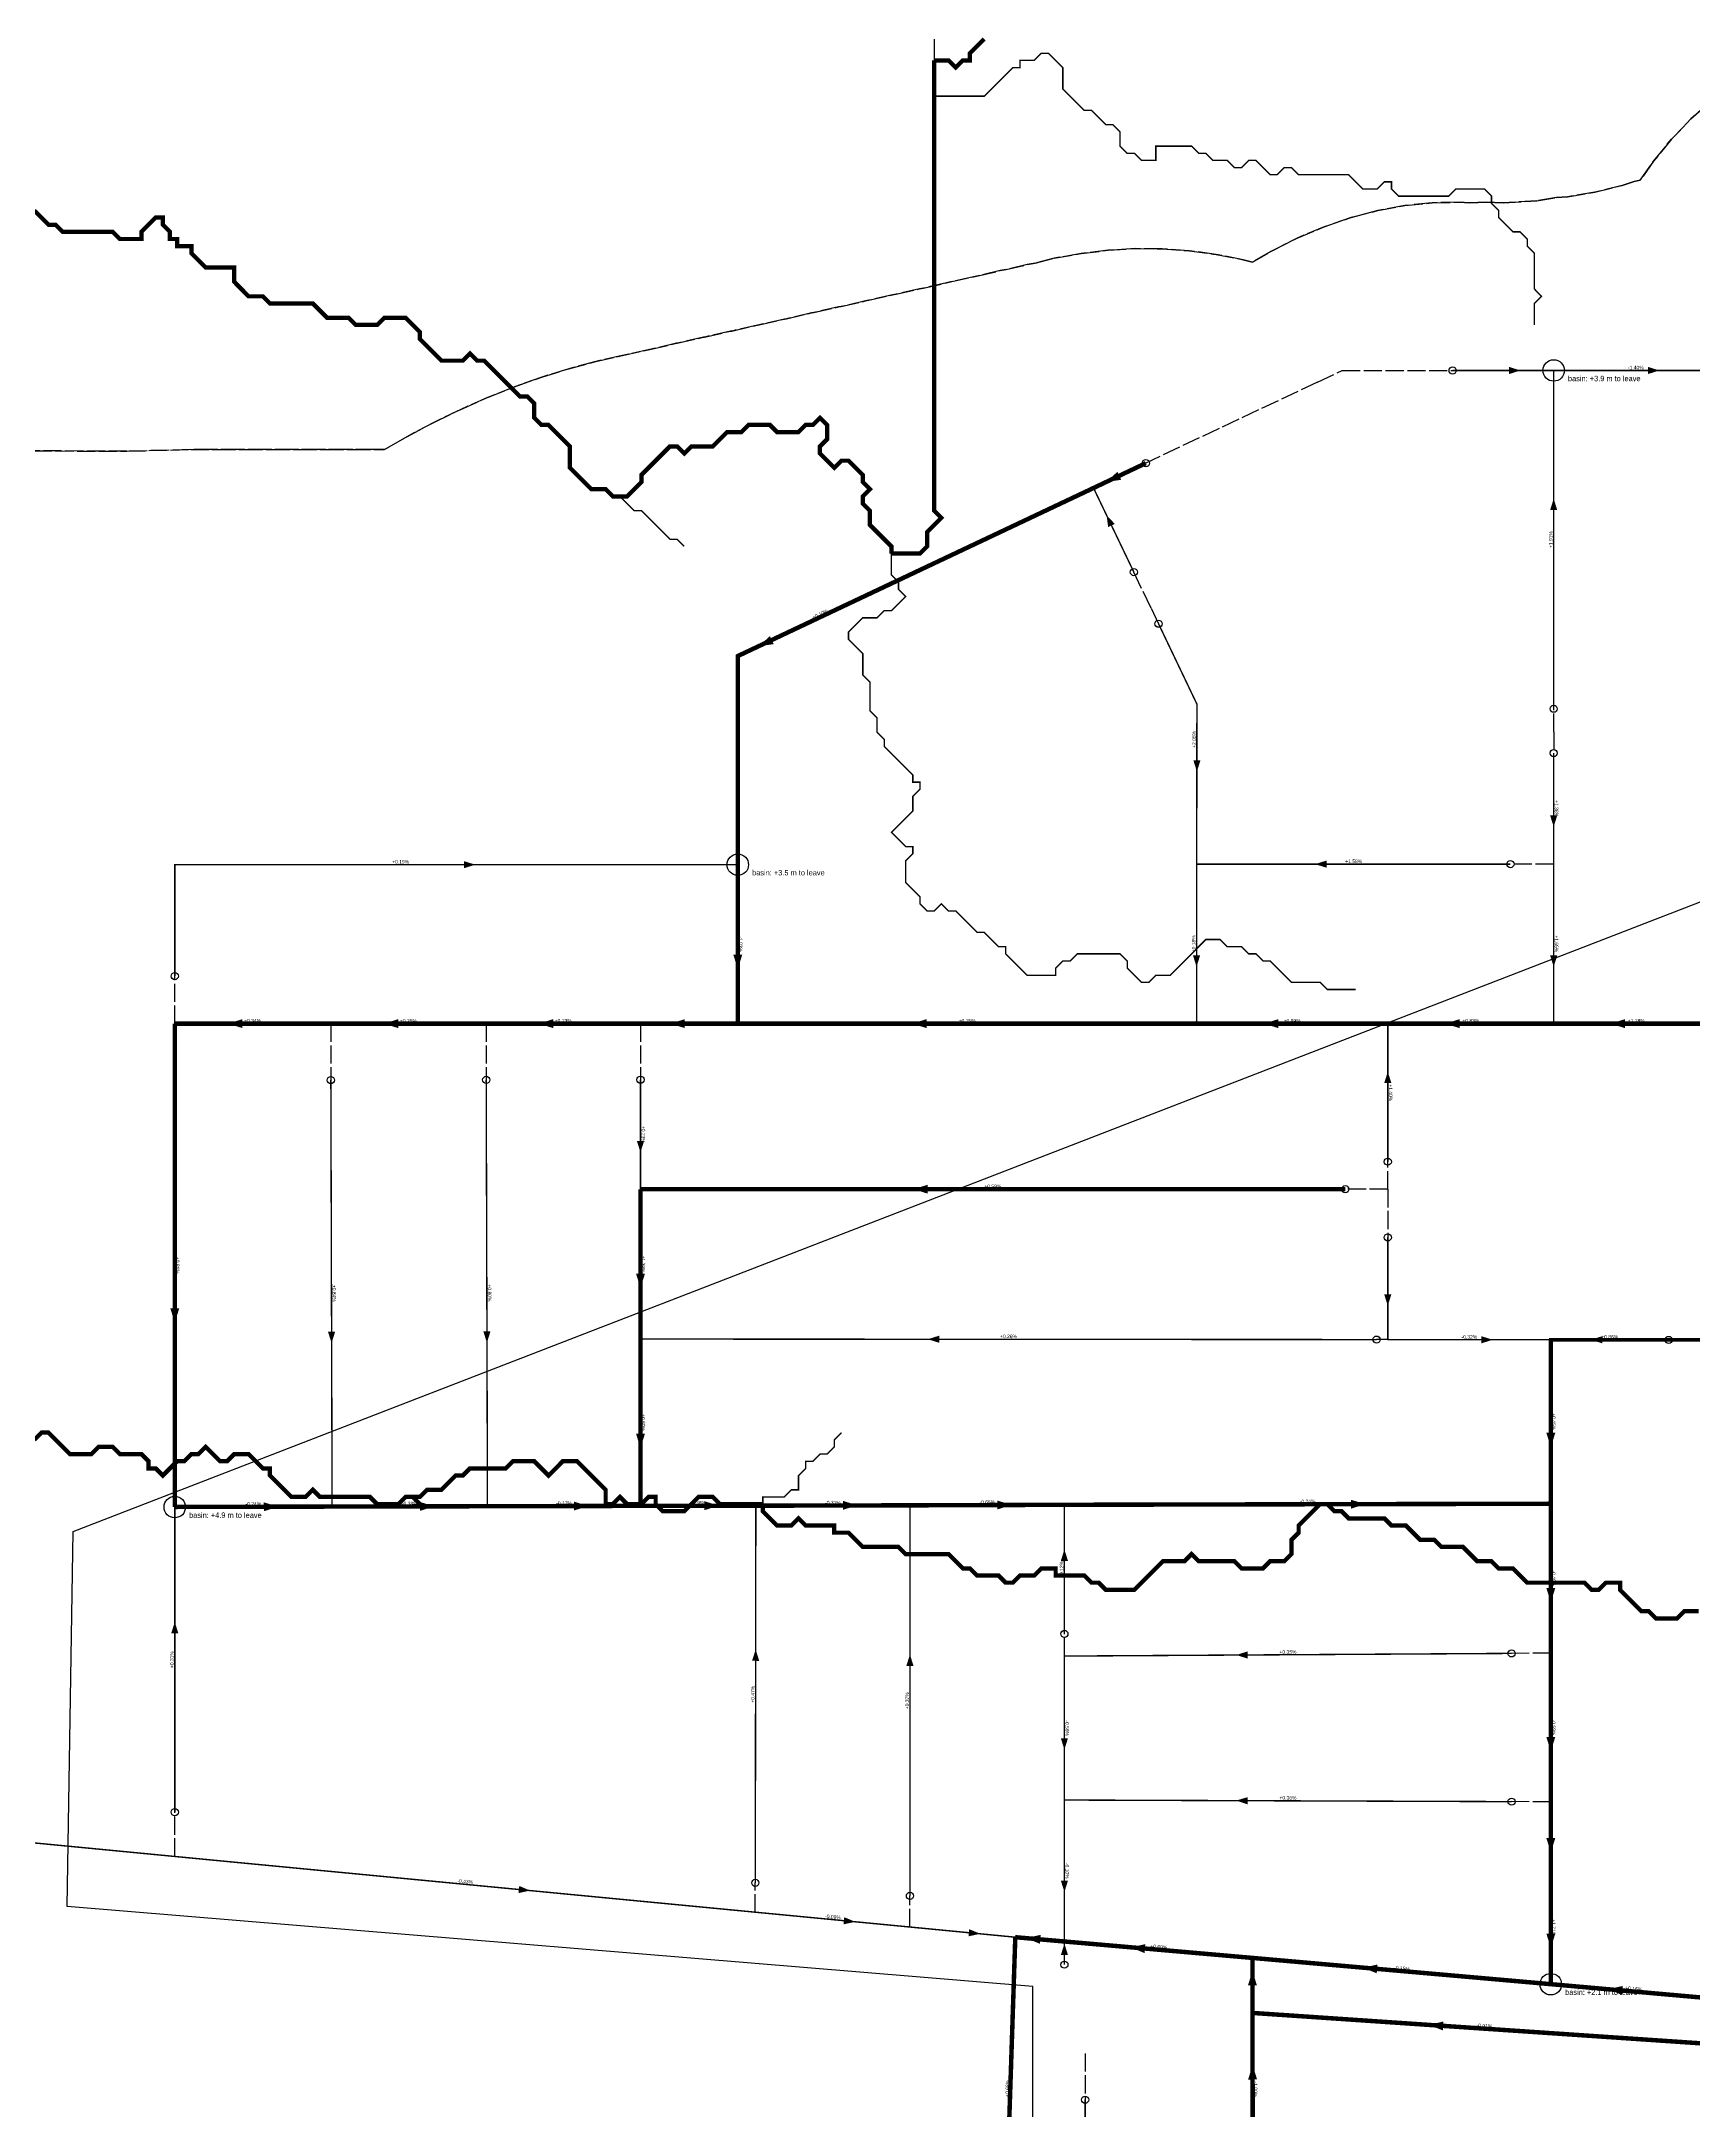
# Model space of a CAD drawing. Header units: metres. Extents: x 442821 to 452274, y 2561971 to 2571293.
# Drawn here: x 443339 to 444264, y 2564912 to 2566071 of the extents above; entities that cross this region are included whole.
import ezdxf
from ezdxf.enums import TextEntityAlignment as Align

# ---------------------------------------------------------------- set-up
doc = ezdxf.new("R2010")
doc.units = ezdxf.units.M
doc.header["$LTSCALE"] = 8
doc.linetypes.add('DASHDOT', pattern=[3.556, 2.54, -0.508, 0, -0.508])
doc.linetypes.add('DASHED', pattern=[1.524, 1.27, -0.254])
for name, color, linetype in [('A_ARROWS', 7, 'Continuous'), ('A_BASINS', 1, 'Continuous'), ('A_BRANCH', 7, 'Continuous'), ('A_BUILT_2006', 252, 'Continuous'), ('A_CATCHMENTS', 7, 'Continuous'), ('A_DIRECT_LINK', 6, 'Continuous'), ('A_GRADIENT', 8, 'Continuous'), ('A_HEAD_GAP', 8, 'Continuous'), ('A_HEADS', 8, 'Continuous'), ('A_LATERAL', 7, 'Continuous'), ('A_STREAMS', 5, 'Continuous'), ('A_SUBMAIN', 7, 'Continuous')]:
    doc.layers.add(name, color=color, linetype=linetype)

msp = doc.modelspace()

# ---------------------------------------------------------------- linework, layer by layer
at = {"layer": 'A_ARROWS', "color": 1}
for points in [[(444167.3, 2565886.4), (444160.9, 2565884.4), (444160.9, 2565888.4)], [(444245.1, 2565886.4), (444238.7, 2565884.4), (444238.7, 2565888.4)], [(443935.4, 2565824), (443941.6, 2565829.7), (443943.7, 2565825.2)], [(443935.5, 2565805.4), (443940.1, 2565800.5), (443936.4, 2565798.7)], [(444185.9, 2565814.6), (444187.9, 2565808.2), (444183.9, 2565808.2)], [(443740.8, 2565732), (443747, 2565737.7), (443749.1, 2565733.2)], [(443986.1, 2565661.8), (443984.1, 2565668.2), (443988.1, 2565668.2)], [(444185.9, 2565630.9), (444183.9, 2565637.3), (444187.9, 2565637.3)], [(443582, 2565609.7), (443575.6, 2565607.7), (443575.6, 2565611.7)], [(444052.3, 2565610), (444058.7, 2565612), (444058.7, 2565608)], [(443729, 2565551.3), (443726.5, 2565559.3), (443731.5, 2565559.3)], [(443985.9, 2565552.5), (443983.9, 2565558.9), (443987.9, 2565558.9)], [(444185.9, 2565552.5), (444183.9, 2565558.9), (444187.9, 2565558.9)], [(443443.6, 2565520.7), (443451.6, 2565523.2), (443451.6, 2565518.2)], [(443530.8, 2565520.7), (443538.8, 2565523.2), (443538.8, 2565518.2)], [(443617.6, 2565520.7), (443625.6, 2565523.2), (443625.6, 2565518.2)], [(443691.3, 2565520.7), (443699.3, 2565523.2), (443699.3, 2565518.2)], [(443826.7, 2565520.7), (443834.7, 2565523.2), (443834.7, 2565518.2)], [(444023.7, 2565520.7), (444031.7, 2565523.2), (444031.7, 2565518.2)], [(444125.2, 2565520.7), (444133.2, 2565523.2), (444133.2, 2565518.2)], [(444217.8, 2565520.7), (444225.8, 2565523.2), (444225.8, 2565518.2)], [(444093, 2565493.8), (444095, 2565487.4), (444091, 2565487.4)], [(443674.5, 2565448.6), (443672.5, 2565455), (443676.5, 2565455)], [(443827.4, 2565428), (443835.4, 2565430.5), (443835.4, 2565425.5)], [(443674.5, 2565372.7), (443672, 2565380.7), (443677, 2565380.7)], [(444093, 2565362.7), (444091, 2565369.1), (444095, 2565369.1)], [(443413.7, 2565353.3), (443411.2, 2565361.3), (443416.2, 2565361.3)], [(443501.5, 2565341.8), (443499.5, 2565348.2), (443503.5, 2565348.2)], [(443588.5, 2565342), (443586.5, 2565348.4), (443590.5, 2565348.4)], [(443835.4, 2565344), (443841.8, 2565346), (443841.8, 2565342)], [(444151.8, 2565343.7), (444145.4, 2565341.7), (444145.4, 2565345.7)], [(444206.7, 2565343.7), (444213.1, 2565345.7), (444213.1, 2565341.7)], [(443674.5, 2565283.1), (443672, 2565291.1), (443677, 2565291.1)], [(444184.3, 2565283.6), (444181.8, 2565291.6), (444186.8, 2565291.6)], [(443471.6, 2565250.2), (443463.6, 2565247.7), (443463.5, 2565252.7)], [(443559, 2565250.4), (443551, 2565247.9), (443551, 2565252.9)], [(443645.2, 2565250.6), (443637.2, 2565248.1), (443637.2, 2565253.1)], [(443718.3, 2565250.8), (443710.3, 2565248.3), (443710.3, 2565253.3)], [(443795.9, 2565251), (443787.9, 2565248.5), (443787.9, 2565253.5)], [(443882.3, 2565251.2), (443874.3, 2565248.7), (443874.3, 2565253.7)], [(444080.4, 2565251.7), (444072.4, 2565249.1), (444072.4, 2565254.1)], [(443911.9, 2565226.3), (443913.9, 2565219.9), (443909.9, 2565219.9)], [(444184.3, 2565196.7), (444181.8, 2565204.7), (444186.8, 2565204.7)], [(443413.7, 2565185.7), (443415.7, 2565179.3), (443411.7, 2565179.3)], [(443739, 2565170.3), (443741, 2565163.9), (443737, 2565164)], [(443825.4, 2565167.5), (443827.4, 2565161.1), (443823.4, 2565161.1)], [(444008.1, 2565167.2), (444014.5, 2565169.2), (444014.5, 2565165.2)], [(443911.9, 2565114.2), (443909.9, 2565120.6), (443913.9, 2565120.6)], [(444184.3, 2565113.3), (444181.8, 2565121.3), (444186.8, 2565121.3)], [(444008.1, 2565085.7), (444014.5, 2565087.6), (444014.5, 2565083.6)], [(444184.3, 2565056.7), (444181.8, 2565064.7), (444186.8, 2565064.7)], [(443911.9, 2565034.5), (443909.9, 2565040.9), (443913.9, 2565040.9)], [(443612.7, 2565035.3), (443606.2, 2565033.9), (443606.6, 2565037.9)], [(443794.8, 2565017.8), (443788.2, 2565016.4), (443788.6, 2565020.4)], [(443864.8, 2565011.1), (443858.2, 2565009.7), (443858.6, 2565013.7)], [(443890.4, 2565008.7), (443898.6, 2565010.5), (443898.2, 2565005.5)], [(443911.9, 2565005.6), (443913.9, 2564999.2), (443909.9, 2564999.2)], [(443949.1, 2565003.5), (443957.2, 2565005.3), (443956.8, 2565000.3)], [(444184.3, 2565003.2), (444181.8, 2565011.2), (444186.8, 2565011.2)], [(444079.1, 2564992.1), (444087.2, 2564993.9), (444086.8, 2564989)], [(444017.2, 2564990.2), (444019.7, 2564982.3), (444014.7, 2564982.2)], [(444216.4, 2564980.1), (444224.6, 2564981.9), (444224.1, 2564976.9)], [(444116.1, 2564960.1), (444124.2, 2564962), (444123.9, 2564957)], [(444017.3, 2564937.5), (444019.8, 2564929.6), (444014.8, 2564929.5)]]:
    msp.add_solid(points, dxfattribs=at)
at = {"layer": 'A_BASINS', "color": 1}
for centre in [(444185.9, 2565886.4), (443729, 2565609.7), (443413.7, 2565250), (444184.3, 2564982.9)]:
    msp.add_circle(centre, 6, dxfattribs=at)
at = {"layer": 'A_BRANCH', "color": 1, "const_width": 0.8}
for points in [[(444129.3, 2565886.4), (444185.9, 2565886.4)], [(444185.9, 2565697), (444185.9, 2565886.4)], [(443950.8, 2565773.5), (443928.2, 2565820.6)], [(444161.7, 2565610), (443986, 2565610)], [(444093, 2565443.4), (444093, 2565520.7)], [(443501.1, 2565489.1), (443501.8, 2565250.3)], [(443588.1, 2565489.2), (443588.8, 2565250.5)], [(444093, 2565401), (444093, 2565343.8)], [(444250.3, 2565343.6), (444184.3, 2565343.7)]]:
    msp.add_lwpolyline(points, dxfattribs=at)
at = {"layer": 'A_BRANCH', "color": 1, "linetype": 'DASHED', "const_width": 0.8}
for points in [[(443413.7, 2565547.3), (443413.7, 2565609.7), (443729, 2565609.7)], [(443674.5, 2565489.3), (443674.5, 2565428)], [(444086.7, 2565343.8), (443674.5, 2565344.1)], [(443413.7, 2565079.2), (443413.7, 2565250.1)], [(443738.8, 2565039.6), (443739.1, 2565250.8)], [(443825.4, 2565032.3), (443825.4, 2565251)], [(443911.9, 2565179), (443911.9, 2565251.3)], [(444162.3, 2565168.1), (443911.9, 2565166.6)], [(444162.3, 2565085.1), (443911.9, 2565086)]]:
    msp.add_lwpolyline(points, dxfattribs=at)
at = {"layer": 'A_BUILT_2006', "color": 252}
msp.add_lwpolyline([(444422.4, 2563343.7), (444425.8, 2563359.7), (444354.3, 2563402.3), (444079.1, 2562950.6), (443944.5, 2563054.6), (443895.5, 2563534.9), (443894.2, 2564981.6), (443353.4, 2565026.3), (443356.8, 2565236.3), (445139.7, 2565926.1), (445353.1, 2566067)], dxfattribs=at)
at = {"layer": 'A_CATCHMENTS', "color": 1, "linetype": 'DASHED'}
msp.add_lwpolyline([(443176.1, 2565841.9), (443386.9, 2565841.2), (443386.9, 2565841.2), (443422.7, 2565842.1), (443434.5, 2565842.1), (443437.8, 2565842.1), (443449.6, 2565842.1), (443452.9, 2565842.1), (443464.7, 2565842.1), (443468.1, 2565842.1), (443479.8, 2565842.1), (443483.2, 2565842.1), (443494.9, 2565842.1), (443498.3, 2565842.1), (443510, 2565842.1), (443513.4, 2565842.1), (443525.1, 2565842.1), (443528.5, 2565842.1), (443531.2, 2565842.1), (443543.6, 2565849.3), (443558.7, 2565857.3), (443573.8, 2565864.6), (443588.9, 2565871.3), (443604, 2565877.3), (443619.2, 2565882.7), (443634.3, 2565887.4), (443649.4, 2565891.4), (443664.3, 2565894.8), (443664.5, 2565894.8), (443679.6, 2565898.2), (443679.7, 2565898.2), (443694.7, 2565901.6), (443695, 2565901.6), (443709.8, 2565905), (443710.3, 2565905.1), (443724.9, 2565908.4), (443725.6, 2565908.5), (443740, 2565911.8), (443741, 2565911.9), (443755.1, 2565915.2), (443756.3, 2565915.4), (443770.2, 2565918.6), (443771.6, 2565918.8), (443785.4, 2565922), (443786.9, 2565922.2), (443800.5, 2565925.3), (443802.3, 2565925.7), (443815.6, 2565928.7), (443817.6, 2565929.1), (443830.7, 2565932.1), (443832.9, 2565932.5), (443845.8, 2565935.5), (443848.2, 2565936), (443860.9, 2565938.9), (443863.6, 2565939.4), (443876, 2565942.3), (443879.3, 2565942.9), (443891.1, 2565945.7), (443895.6, 2565946.5), (443906.2, 2565949.2), (443921.3, 2565951.9), (443936.4, 2565953.7), (443951.6, 2565954.6), (443966.7, 2565954.5), (443981.8, 2565953.4), (443996.9, 2565951.4), (444012, 2565948.4), (444017.2, 2565947.1), (444027.1, 2565952.8), (444042.2, 2565960.5), (444057.3, 2565966.8), (444072.4, 2565972), (444087.5, 2565976), (444102.6, 2565978.7), (444117.8, 2565980.3), (444132.9, 2565980.6), (444138.8, 2565980.2), (444148, 2565980.6), (444157.6, 2565980.3), (444176.5, 2565981.4), (444187.5, 2565983.2), (444193.6, 2565983.7), (444208.9, 2565986.2), (444224.2, 2565990), (444231, 2565992.2), (444234.4, 2565993), (444241.8, 2566003.6), (444251.9, 2566015.9), (444262.8, 2566027.2), (444274.3, 2566037.4)], dxfattribs=at)
at = {"layer": 'A_CATCHMENTS', "color": 3, "linetype": 'DASHED'}
msp.add_lwpolyline([(444274.3, 2566037.4), (444262.8, 2566027.2), (444251.9, 2566015.9), (444241.8, 2566003.6), (444234.4, 2565993), (444231, 2565992.2), (444224.2, 2565990), (444208.9, 2565986.2), (444193.6, 2565983.7), (444187.5, 2565983.2), (444176.5, 2565981.4), (444157.6, 2565980.3), (444148, 2565980.6), (444138.8, 2565980.2), (444132.9, 2565980.6), (444117.8, 2565980.3), (444102.6, 2565978.7), (444087.5, 2565976), (444072.4, 2565972), (444057.3, 2565966.8), (444042.2, 2565960.5), (444027.1, 2565952.8), (444017.2, 2565947.1), (444012, 2565948.4), (443996.9, 2565951.4), (443981.8, 2565953.4), (443966.7, 2565954.5), (443951.6, 2565954.6), (443936.4, 2565953.7), (443921.3, 2565951.9), (443906.2, 2565949.2), (443895.6, 2565946.5), (443891.1, 2565945.7), (443879.3, 2565942.9), (443876, 2565942.3), (443863.6, 2565939.4), (443860.9, 2565938.9), (443848.2, 2565936), (443845.8, 2565935.5), (443832.9, 2565932.5), (443830.7, 2565932.1), (443817.6, 2565929.1), (443815.6, 2565928.7), (443802.3, 2565925.7), (443800.5, 2565925.3), (443786.9, 2565922.2), (443785.4, 2565922), (443771.6, 2565918.8), (443770.2, 2565918.6), (443756.3, 2565915.4), (443755.1, 2565915.2), (443741, 2565911.9), (443740, 2565911.8), (443725.6, 2565908.5), (443724.9, 2565908.4), (443710.3, 2565905.1), (443709.8, 2565905), (443695, 2565901.6), (443694.7, 2565901.6), (443679.7, 2565898.2), (443679.6, 2565898.2), (443664.5, 2565894.8), (443664.3, 2565894.8), (443649.4, 2565891.4), (443634.3, 2565887.4), (443619.2, 2565882.7), (443604, 2565877.3), (443588.9, 2565871.3), (443573.8, 2565864.6), (443558.7, 2565857.3), (443543.6, 2565849.3), (443531.2, 2565842.1), (443528.5, 2565842.1), (443525.1, 2565842.1), (443513.4, 2565842.1), (443510, 2565842.1), (443498.3, 2565842.1), (443494.9, 2565842.1), (443483.2, 2565842.1), (443479.8, 2565842.1), (443468.1, 2565842.1), (443464.7, 2565842.1), (443452.9, 2565842.1), (443449.6, 2565842.1), (443437.8, 2565842.1), (443434.5, 2565842.1), (443422.7, 2565842.1), (443386.9, 2565841.2), (443176.1, 2565841.9)], dxfattribs=at)
at = {"layer": 'A_DIRECT_LINK', "color": 6, "linetype": 'DASHED', "const_width": 2}
msp.add_lwpolyline([(445198.6, 2566068.3), (445175.1, 2565947), (445132.7, 2565921.7), (445069.7, 2565884.2), (445021.7, 2565884.3), (445021, 2565791.7), (444831.9, 2565790.7), (444664.4, 2565791.8), (444664.4, 2565708.5), (444456.3, 2565708.3), (444370.7, 2565708.2), (444277.9, 2565708.1), (444278.2, 2565520.7), (444277.7, 2565398.4), (444277.6, 2565343.6), (444184.3, 2565343.7), (444184.3, 2565251.9), (444184.3, 2565168.2), (444184.3, 2565085), (444184.3, 2564982.9), (444171.9, 2564984), (444017.2, 2564997.6), (444017.2, 2564966.8), (444017.4, 2564881.2)], dxfattribs=at)
at = {"layer": 'A_HEAD_GAP', "color": 8, "linetype": 'DASHED'}
for points in [[(444053.6, 2565879.9), (444067.4, 2565886.4), (444129.3, 2565886.4)], [(444053.6, 2565879.9), (443957.5, 2565834.5)], [(443960.4, 2565753.4), (443950.8, 2565773.5)], [(443960.4, 2565753.4), (443964.6, 2565744.6)], [(444185.9, 2565684.1), (444185.9, 2565697)], [(444185.9, 2565684.1), (444185.9, 2565672.2)], [(444185.9, 2565610), (444161.7, 2565610)], [(443413.7, 2565520.7), (443413.7, 2565547.3)], [(443501, 2565520.7), (443501.1, 2565489.1)], [(443588, 2565520.7), (443588.1, 2565489.2)], [(443674.5, 2565520.7), (443674.5, 2565489.3)], [(444093, 2565428), (444093, 2565443.4)], [(444093, 2565428), (444069.2, 2565428)], [(444093, 2565428), (444093, 2565401)], [(444093, 2565343.8), (444086.7, 2565343.8)], [(444277.6, 2565343.6), (444250.3, 2565343.6)], [(443911.9, 2565166.6), (443911.9, 2565179)], [(444184.3, 2565168.2), (444162.3, 2565168.1)], [(443413.7, 2565054.4), (443413.7, 2565079.2)], [(444184.3, 2565085), (444162.3, 2565085.1)], [(443738.8, 2565023.2), (443738.8, 2565039.6)], [(443825.4, 2565014.9), (443825.4, 2565032.3)], [(443923.5, 2564944.1), (443923.5, 2564918.2)]]:
    msp.add_lwpolyline(points, dxfattribs=at)
at = {"layer": 'A_HEADS', "color": 1}
for centre in [(444129.3, 2565886.4), (443957.5, 2565834.5), (443950.8, 2565773.5), (443964.6, 2565744.6), (444185.9, 2565697), (444185.9, 2565672.2), (444161.7, 2565610), (443413.7, 2565547.3), (443501.1, 2565489.1), (443588.1, 2565489.2), (443674.5, 2565489.3), (444093, 2565443.4), (444069.2, 2565428), (444093, 2565401), (444086.7, 2565343.8), (444250.3, 2565343.6), (443911.9, 2565179), (444162.3, 2565168.1), (444162.3, 2565085.1), (443413.7, 2565079.2), (443738.8, 2565039.6), (443825.4, 2565032.3), (443911.9, 2564993.8), (443923.5, 2564918.2)]:
    msp.add_circle(centre, 2, dxfattribs=at)
at = {"layer": 'A_LATERAL', "color": 1, "linetype": 'DASHDOT', "const_width": 0.8}
for points in [[(444185.9, 2565886.4), (444277.9, 2565886.4)], [(444093, 2565343.8), (444184.3, 2565343.7)], [(443911.9, 2565166.6), (443911.9, 2565086)], [(443125.4, 2565082.2), (443413.7, 2565054.4)], [(443413.7, 2565054.4), (443738.8, 2565023.2)], [(443825.4, 2565014.9), (443884.4, 2565009.2)]]:
    msp.add_lwpolyline(points, dxfattribs=at)
at = {"layer": 'A_LATERAL', "color": 1, "const_width": 0.8}
for points in [[(443964.6, 2565744.6), (443986.1, 2565699.6), (443986, 2565610)], [(444185.9, 2565672.2), (444185.9, 2565610)], [(444185.9, 2565610), (444185.9, 2565520.7)], [(443923.5, 2564918.2), (443923.6, 2564840.2)]]:
    msp.add_lwpolyline(points, dxfattribs=at)
at = {"layer": 'A_LATERAL', "color": 1, "linetype": 'DASHED', "const_width": 0.8}
for points in [[(443986, 2565610), (443985.9, 2565520.7)], [(443911.9, 2565086), (443911.9, 2565006.8)], [(443738.8, 2565023.2), (443825.4, 2565014.9)], [(443911.9, 2564993.8), (443911.9, 2565006.8)]]:
    msp.add_lwpolyline(points, dxfattribs=at)
at = {"layer": 'A_STREAMS', "color": 5}
for points, const_width in [([(443867, 2566072), (443863, 2566068), (443859, 2566064), (443859, 2566060), (443855, 2566060), (443851, 2566056), (443847, 2566060), (443843, 2566060), (443839, 2566060)], 2.4), ([(443839, 2566072), (443839, 2566068), (443839, 2566064), (443839, 2566060)], 0.8), ([(443839, 2566060), (443839, 2566056), (443839, 2566052), (443839, 2566048), (443839, 2566044), (443839, 2566040)], 2.4), ([(444175.1, 2565911.9), (444175.1, 2565915.9), (444175.1, 2565919.9), (444175.1, 2565923.9), (444179.1, 2565927.9), (444175.1, 2565932), (444175.1, 2565936), (444175.1, 2565940), (444175.1, 2565944), (444175.1, 2565948), (444175.1, 2565952), (444171.1, 2565956), (444171.1, 2565960), (444167.1, 2565964), (444163.1, 2565964), (444159.1, 2565968), (444155.1, 2565972), (444155.1, 2565976), (444151.1, 2565980), (444151.1, 2565984), (444147.1, 2565988), (444143.1, 2565988), (444139.1, 2565988), (444135.1, 2565988), (444131.1, 2565988), (444127.1, 2565984), (444123.1, 2565984), (444119.1, 2565984), (444115.1, 2565984), (444111.1, 2565984), (444107.1, 2565984), (444103.1, 2565984), (444099.1, 2565984), (444095.1, 2565988), (444095.1, 2565992), (444091.1, 2565992), (444087.1, 2565988), (444083.1, 2565988), (444079.1, 2565988), (444075.1, 2565992), (444071.1, 2565996), (444067.1, 2565996), (444063.1, 2565996), (444059.1, 2565996), (444055.1, 2565996), (444051.1, 2565996), (444047.1, 2565996), (444043.1, 2565996), (444039.1, 2566000), (444035.1, 2566000), (444031.1, 2565996), (444027.1, 2565996), (444023.1, 2566000), (444019.1, 2566004), (444015.1, 2566004), (444011.1, 2566000), (444007.1, 2566000), (444003.1, 2566004), (443999.1, 2566004), (443995.1, 2566004), (443991.1, 2566008), (443987.1, 2566008), (443983.1, 2566012), (443979.1, 2566012), (443975.1, 2566012), (443971.1, 2566012), (443967.1, 2566012), (443963.1, 2566012), (443963.1, 2566008), (443963.1, 2566004), (443959.1, 2566004), (443955.1, 2566004), (443951.1, 2566008), (443947.1, 2566008), (443943.1, 2566012), (443943.1, 2566016), (443943.1, 2566020), (443939.1, 2566024), (443935.1, 2566024), (443931.1, 2566028), (443927.1, 2566032), (443923.1, 2566032), (443919.1, 2566036), (443915.1, 2566040), (443911, 2566044), (443911, 2566048), (443911, 2566052), (443911, 2566056), (443907, 2566060), (443903, 2566064), (443899, 2566064), (443895, 2566060), (443891, 2566060), (443887, 2566060), (443887, 2566056), (443883, 2566056), (443879, 2566052), (443875, 2566048), (443871, 2566044), (443867, 2566040), (443863, 2566040), (443859, 2566040), (443855, 2566040), (443851, 2566040), (443847, 2566040), (443843, 2566040), (443839, 2566040)], 0.8), ([(443839, 2566040), (443839, 2566036), (443839, 2566032), (443839, 2566028), (443839, 2566024), (443839, 2566020), (443839, 2566016), (443839, 2566012), (443839, 2566008), (443839, 2566004), (443839, 2566000), (443839, 2565996), (443839, 2565992), (443839, 2565988), (443839, 2565984), (443839, 2565980), (443839, 2565976), (443839, 2565972), (443839, 2565968), (443839, 2565964), (443839, 2565960), (443839, 2565956), (443839, 2565952), (443839, 2565948), (443839, 2565944), (443839, 2565940), (443839, 2565936), (443839, 2565932), (443839, 2565927.9), (443839, 2565923.9), (443839, 2565919.9), (443839, 2565915.9), (443839, 2565911.9), (443839, 2565907.9), (443839, 2565903.9), (443839, 2565899.9), (443839, 2565895.9), (443839, 2565891.9), (443839, 2565887.9), (443839, 2565883.9), (443839, 2565879.9), (443839, 2565875.9), (443839, 2565871.9), (443839, 2565867.9), (443839, 2565863.9), (443839, 2565859.9), (443839, 2565855.9), (443839, 2565851.9), (443839, 2565847.9), (443839, 2565843.9), (443839, 2565839.9), (443839, 2565835.9), (443839, 2565831.9), (443839, 2565827.9), (443839, 2565823.9), (443839, 2565819.9), (443839, 2565815.9), (443839, 2565811.9), (443839, 2565807.9), (443843, 2565803.9), (443839, 2565799.9), (443835, 2565795.9), (443835, 2565791.9), (443835, 2565787.9), (443831, 2565783.9), (443827, 2565783.9), (443823, 2565783.9), (443819, 2565783.9), (443815, 2565783.9)], 2.4), ([(443663, 2565815.9), (443659, 2565815.9), (443655, 2565819.9), (443651, 2565819.9), (443647, 2565819.9), (443643, 2565823.9), (443639, 2565827.9), (443635, 2565831.9), (443635, 2565835.9), (443635, 2565839.9), (443635, 2565843.9), (443631, 2565847.9), (443627, 2565851.9), (443623, 2565855.9), (443619, 2565855.9), (443615, 2565859.9), (443615, 2565863.9), (443615, 2565867.9), (443611, 2565871.9), (443607, 2565871.9), (443603, 2565875.9), (443599, 2565879.9), (443595, 2565883.9), (443591, 2565887.9), (443587, 2565891.9), (443583, 2565891.9), (443579, 2565895.9), (443575, 2565891.9), (443571, 2565891.9), (443567, 2565891.9), (443563, 2565891.9), (443559, 2565895.9), (443555, 2565899.9), (443551, 2565903.9), (443551, 2565907.9), (443547, 2565911.9), (443543, 2565915.9), (443539, 2565915.9), (443535, 2565915.9), (443531, 2565915.9), (443527, 2565911.9), (443523, 2565911.9), (443519, 2565911.9), (443515, 2565911.9), (443511, 2565915.9), (443507, 2565915.9), (443503, 2565915.9), (443499, 2565915.9), (443495, 2565919.9), (443491, 2565923.9), (443487, 2565923.9), (443483, 2565923.9), (443479, 2565923.9), (443475, 2565923.9), (443471, 2565923.9), (443467, 2565923.9), (443463, 2565927.9), (443459, 2565927.9), (443455, 2565927.9), (443451, 2565932), (443447, 2565936), (443447, 2565940), (443447, 2565944), (443443, 2565944), (443439, 2565944), (443435, 2565944), (443431, 2565944), (443427, 2565948), (443423, 2565952), (443423, 2565956), (443419, 2565956), (443415, 2565956), (443415, 2565960), (443411, 2565960), (443411, 2565964), (443407, 2565968), (443407, 2565972), (443403, 2565972), (443399, 2565968), (443395, 2565964), (443395, 2565960), (443391, 2565960), (443387, 2565960), (443383, 2565960), (443379, 2565964), (443375, 2565964), (443371, 2565964), (443367, 2565964), (443363, 2565964), (443359, 2565964), (443355, 2565964), (443351, 2565964), (443347, 2565968), (443343, 2565968), (443339, 2565972), (443335, 2565976)], 2.4), ([(443815, 2565783.9), (443815, 2565787.9), (443811, 2565791.9), (443807, 2565795.9), (443803, 2565799.9), (443803, 2565803.9), (443803, 2565807.9), (443799, 2565811.9), (443799, 2565815.9), (443803, 2565819.9), (443799, 2565823.9), (443799, 2565827.9), (443795, 2565831.9), (443791, 2565835.9), (443787, 2565835.9), (443783, 2565831.9), (443779, 2565835.9), (443775, 2565839.9), (443775, 2565843.9), (443779, 2565847.9), (443779, 2565851.9), (443779, 2565855.9), (443775, 2565859.9), (443771, 2565855.9), (443767, 2565855.9), (443763, 2565851.9), (443759, 2565851.9), (443755, 2565851.9), (443751, 2565851.9), (443747, 2565855.9), (443743, 2565855.9), (443739, 2565855.9), (443735, 2565855.9), (443731, 2565851.9), (443727, 2565851.9), (443723, 2565851.9), (443719, 2565847.9), (443715, 2565843.9), (443711, 2565843.9), (443707, 2565843.9), (443703, 2565843.9), (443699, 2565839.9), (443695, 2565843.9), (443691, 2565843.9), (443687, 2565839.9), (443683, 2565835.9), (443679, 2565831.9), (443675, 2565827.9), (443675, 2565823.9), (443671, 2565819.9), (443667, 2565815.9), (443663, 2565815.9)], 2.4), ([(443699, 2565787.9), (443695, 2565791.9), (443691, 2565791.9), (443687, 2565795.9), (443683, 2565799.9), (443679, 2565803.9), (443675, 2565807.9), (443671, 2565807.9), (443667, 2565811.9), (443663, 2565815.9)], 0.8), ([(444075.1, 2565539.8), (444071.1, 2565539.8), (444067.1, 2565539.8), (444063.1, 2565539.8), (444059.1, 2565539.8), (444055.1, 2565543.8), (444051.1, 2565543.8), (444047.1, 2565543.8), (444043.1, 2565543.8), (444039.1, 2565543.8), (444035.1, 2565547.8), (444031.1, 2565551.8), (444027.1, 2565555.8), (444023.1, 2565555.8), (444019.1, 2565559.8), (444015.1, 2565559.8), (444011.1, 2565563.8), (444007.1, 2565563.8), (444003.1, 2565563.8), (443999.1, 2565567.8), (443995.1, 2565567.8), (443991.1, 2565567.8), (443987.1, 2565563.8), (443983.1, 2565559.8), (443979.1, 2565555.8), (443975.1, 2565551.8), (443971.1, 2565547.8), (443967.1, 2565547.8), (443963.1, 2565547.8), (443959.1, 2565543.8), (443955.1, 2565543.8), (443951.1, 2565547.8), (443947.1, 2565551.8), (443947.1, 2565555.8), (443943.1, 2565559.8), (443939.1, 2565559.8), (443935.1, 2565559.8), (443931.1, 2565559.8), (443927.1, 2565559.8), (443923.1, 2565559.8), (443919.1, 2565559.8), (443915.1, 2565555.8), (443911, 2565555.8), (443907, 2565551.8), (443907, 2565547.8), (443903, 2565547.8), (443899, 2565547.8), (443895, 2565547.8), (443891, 2565547.8), (443887, 2565551.8), (443883, 2565555.8), (443879, 2565559.8), (443879, 2565563.8), (443875, 2565563.8), (443871, 2565567.8), (443867, 2565571.8), (443863, 2565571.8), (443859, 2565575.8), (443855, 2565579.8), (443851, 2565583.8), (443847, 2565583.8), (443843, 2565587.8), (443839, 2565583.8), (443835, 2565583.8), (443831, 2565587.8), (443831, 2565591.8), (443827, 2565595.8), (443823, 2565599.8), (443823, 2565603.8), (443823, 2565607.8), (443823, 2565611.8), (443827, 2565615.8), (443827, 2565619.8), (443823, 2565619.8), (443819, 2565623.8), (443815, 2565627.8), (443819, 2565631.8), (443823, 2565635.8), (443827, 2565639.8), (443827, 2565643.9), (443827, 2565647.9), (443831, 2565651.9), (443831, 2565655.9), (443827, 2565655.9), (443827, 2565659.9), (443823, 2565663.9), (443819, 2565667.9), (443815, 2565671.9), (443811, 2565675.9), (443811, 2565679.9), (443807, 2565683.9), (443807, 2565687.9), (443807, 2565691.9), (443803, 2565695.9), (443803, 2565699.9), (443803, 2565703.9), (443803, 2565707.9), (443803, 2565711.9), (443799, 2565715.9), (443799, 2565719.9), (443799, 2565723.9), (443799, 2565727.9), (443795, 2565731.9), (443791, 2565735.9), (443791, 2565739.9), (443795, 2565743.9), (443799, 2565747.9), (443803, 2565747.9), (443807, 2565747.9), (443811, 2565751.9), (443815, 2565751.9), (443819, 2565755.9), (443823, 2565759.9), (443819, 2565763.9), (443819, 2565767.9), (443815, 2565771.9), (443815, 2565775.9), (443815, 2565779.9), (443815, 2565783.9)], 0.8), ([(443547, 2565255.7), (443543, 2565255.7), (443539, 2565251.7), (443535, 2565251.7), (443531, 2565251.7), (443527, 2565251.7), (443523, 2565255.7), (443519, 2565255.7), (443515, 2565255.7), (443511, 2565255.7), (443507, 2565255.7), (443503, 2565255.7), (443499, 2565255.7), (443495, 2565255.7), (443491, 2565259.7), (443487, 2565255.7), (443483, 2565255.7), (443479, 2565255.7), (443475, 2565259.7), (443471, 2565263.7), (443467, 2565267.7), (443467, 2565271.7), (443463, 2565271.7), (443459, 2565275.7), (443455, 2565279.7), (443451, 2565279.7), (443447, 2565279.7), (443443, 2565275.7), (443439, 2565275.7), (443435, 2565279.7), (443431, 2565283.7), (443427, 2565279.7), (443423, 2565279.7), (443419, 2565275.7), (443415, 2565275.7), (443411, 2565271.7), (443407, 2565267.7), (443403, 2565271.7), (443399, 2565271.7), (443399, 2565275.7), (443395, 2565279.7), (443391, 2565279.7), (443387, 2565279.7), (443383, 2565279.7), (443379, 2565283.7), (443375, 2565283.7), (443371, 2565283.7), (443367, 2565279.7), (443363, 2565279.7), (443359, 2565279.7), (443355, 2565279.7), (443351, 2565283.7), (443347, 2565287.7), (443343, 2565291.7), (443339, 2565291.7), (443335, 2565287.7)], 2.4), ([(443787, 2565291.7), (443783, 2565287.7), (443783, 2565283.7), (443779, 2565279.7), (443775, 2565279.7), (443771, 2565275.7), (443767, 2565275.7), (443767, 2565271.7), (443763, 2565267.7), (443763, 2565263.7), (443763, 2565259.7), (443759, 2565259.7), (443755, 2565255.7), (443751, 2565255.7), (443747, 2565255.7), (443743, 2565255.7), (443743, 2565251.7)], 0.8), ([(443743, 2565251.7), (443739, 2565251.7), (443735, 2565251.7), (443731, 2565251.7), (443727, 2565251.7), (443723, 2565251.7), (443719, 2565251.7), (443715, 2565255.7), (443711, 2565255.7), (443707, 2565255.7), (443703, 2565251.7), (443699, 2565247.7), (443695, 2565247.7), (443691, 2565247.7), (443687, 2565247.7), (443683, 2565251.7), (443683, 2565255.7), (443679, 2565255.7), (443675, 2565251.7), (443671, 2565251.7), (443667, 2565251.7), (443663, 2565255.7), (443659, 2565251.7), (443655, 2565251.7), (443655, 2565255.7), (443655, 2565259.7), (443651, 2565263.7), (443647, 2565267.7), (443643, 2565271.7), (443639, 2565275.7), (443635, 2565275.7), (443631, 2565275.7), (443627, 2565271.7), (443623, 2565267.7), (443619, 2565271.7), (443615, 2565275.7), (443611, 2565275.7), (443607, 2565275.7), (443603, 2565275.7), (443599, 2565271.7), (443595, 2565271.7), (443591, 2565271.7), (443587, 2565271.7), (443583, 2565271.7), (443579, 2565271.7), (443575, 2565267.7), (443571, 2565267.7), (443567, 2565263.7), (443563, 2565259.7), (443559, 2565259.7), (443555, 2565259.7), (443551, 2565255.7), (443547, 2565255.7)], 2.4), ([(443551, 2565251.7), (443547, 2565255.7)], 2.4), ([(444267.1, 2565191.7), (444263.1, 2565191.7), (444259.1, 2565191.7), (444255.1, 2565187.7), (444251.1, 2565187.7), (444247.1, 2565187.7), (444243.1, 2565187.7), (444239.1, 2565191.7), (444235.1, 2565191.7), (444231.1, 2565195.7), (444227.1, 2565199.7), (444223.1, 2565203.7), (444223.1, 2565207.7), (444219.1, 2565207.7), (444215.1, 2565207.7), (444211.1, 2565203.7), (444207.1, 2565203.7), (444203.1, 2565207.7), (444199.1, 2565207.7), (444195.1, 2565207.7), (444191.1, 2565207.7), (444187.1, 2565207.7), (444183.1, 2565207.7), (444179.1, 2565207.7), (444175.1, 2565207.7), (444171.1, 2565207.7), (444167.1, 2565211.7), (444163.1, 2565215.7), (444159.1, 2565215.7), (444155.1, 2565215.7), (444151.1, 2565219.7), (444147.1, 2565219.7), (444143.1, 2565219.7), (444139.1, 2565223.7), (444135.1, 2565227.7), (444131.1, 2565227.7), (444127.1, 2565227.7), (444123.1, 2565227.7), (444119.1, 2565231.7), (444115.1, 2565231.7), (444111.1, 2565231.7), (444107.1, 2565235.7), (444103.1, 2565239.7), (444099.1, 2565239.7), (444095.1, 2565239.7), (444091.1, 2565243.7), (444087.1, 2565243.7), (444083.1, 2565243.7), (444079.1, 2565243.7), (444075.1, 2565243.7), (444071.1, 2565243.7), (444067.1, 2565247.7), (444063.1, 2565247.7), (444059.1, 2565251.7), (444055.1, 2565251.7), (444051.1, 2565247.7), (444047.1, 2565243.7), (444043.1, 2565239.7), (444043.1, 2565235.7), (444039.1, 2565231.7), (444039.1, 2565227.7), (444039.1, 2565223.7), (444035.1, 2565219.7), (444031.1, 2565219.7), (444027.1, 2565219.7), (444023.1, 2565215.7), (444019.1, 2565215.7), (444015.1, 2565215.7), (444011.1, 2565215.7), (444007.1, 2565219.7), (444003.1, 2565219.7), (443999.1, 2565219.7), (443995.1, 2565219.7), (443991.1, 2565219.7), (443987.1, 2565219.7), (443983.1, 2565223.7), (443979.1, 2565219.7), (443975.1, 2565219.7), (443971.1, 2565219.7), (443967.1, 2565219.7), (443963.1, 2565215.7), (443959.1, 2565211.7), (443955.1, 2565207.7), (443951.1, 2565203.7), (443947.1, 2565203.7), (443943.1, 2565203.7), (443939.1, 2565203.7), (443935.1, 2565203.7), (443931.1, 2565207.7), (443927.1, 2565207.7), (443923.1, 2565211.7), (443919.1, 2565211.7), (443915.1, 2565211.7), (443911, 2565211.7), (443907, 2565211.7), (443907, 2565215.7), (443903, 2565215.7), (443899, 2565215.7), (443895, 2565211.7), (443891, 2565211.7), (443887, 2565211.7), (443883, 2565207.7), (443879, 2565207.7), (443875, 2565211.7), (443871, 2565211.7), (443867, 2565211.7), (443863, 2565211.7), (443859, 2565215.7), (443855, 2565215.7), (443851, 2565219.7), (443847, 2565223.7), (443843, 2565223.7), (443839, 2565223.7), (443835, 2565223.7), (443831, 2565223.7), (443827, 2565223.7), (443823, 2565223.7), (443819, 2565227.7), (443815, 2565227.7), (443811, 2565227.7), (443807, 2565227.7), (443803, 2565227.7), (443799, 2565227.7), (443795, 2565231.7), (443791, 2565235.7), (443787, 2565235.7), (443783, 2565235.7), (443783, 2565239.7), (443779, 2565239.7), (443775, 2565239.7), (443771, 2565239.7), (443767, 2565239.7), (443763, 2565243.7), (443759, 2565239.7), (443755, 2565239.7), (443751, 2565239.7), (443747, 2565243.7), (443743, 2565247.7), (443743, 2565251.7)], 2.4)]:
    msp.add_lwpolyline(points, dxfattribs=dict(at, const_width=const_width))
at = {"layer": 'A_SUBMAIN', "color": 1, "const_width": 2.5}
for points in [[(443957.5, 2565834.5), (443928.2, 2565820.6)], [(443413.7, 2565520.7), (443413.7, 2565250.1)], [(444093, 2565520.7), (443985.9, 2565520.7)], [(444185.9, 2565520.7), (444093, 2565520.7)], [(444278.2, 2565520.7), (444185.9, 2565520.7)], [(444069.2, 2565428), (443674.5, 2565428)], [(443674.5, 2565428), (443674.5, 2565344.1)], [(443674.5, 2565344.1), (443674.5, 2565250.7)], [(444184.3, 2565046.1), (444184.3, 2564982.9)], [(443884.4, 2565009.2), (443878.8, 2564839.9)], [(444017.2, 2564997.6), (443911.9, 2565006.8)]]:
    msp.add_lwpolyline(points, dxfattribs=at)
at = {"layer": 'A_SUBMAIN', "color": 1, "linetype": 'DASHED', "const_width": 2.5}
for points in [[(443928.2, 2565820.6), (443729, 2565726.5), (443729, 2565609.7)], [(443501, 2565520.7), (443413.7, 2565520.7)], [(443588, 2565520.7), (443501, 2565520.7)], [(443674.5, 2565520.7), (443588, 2565520.7)], [(443985.9, 2565520.7), (443729, 2565520.7)], [(444184.3, 2565343.7), (444184.3, 2565251.9)], [(443911.9, 2565006.8), (443884.4, 2565009.2)], [(444276.9, 2564974.7), (444184.3, 2564982.9)], [(444276.8, 2564949.2), (444017.2, 2564966.8)]]:
    msp.add_lwpolyline(points, dxfattribs=at)
at = {"layer": 'A_SUBMAIN', "color": 1, "linetype": 'DASHDOT', "const_width": 2.5}
for points in [[(443729, 2565609.7), (443729, 2565520.7)], [(443729, 2565520.7), (443674.5, 2565520.7)], [(443413.7, 2565250.1), (443501.8, 2565250.3)], [(443501.8, 2565250.3), (443588.8, 2565250.5)], [(443588.8, 2565250.5), (443674.5, 2565250.7)], [(443674.5, 2565250.7), (443739.1, 2565250.8)], [(443739.1, 2565250.8), (443825.4, 2565251)], [(443825.4, 2565251), (443911.9, 2565251.3)], [(443911.9, 2565251.3), (444184.3, 2565251.9)], [(444184.3, 2565251.9), (444184.3, 2565168.2)], [(444184.3, 2565168.2), (444184.3, 2565085)], [(444184.3, 2565085), (444184.3, 2565046.1)], [(444017.2, 2564966.8), (444017.2, 2564997.6)], [(444184.3, 2564982.9), (444171.9, 2564984), (444017.2, 2564997.6)], [(444017.4, 2564881.2), (444017.2, 2564966.8)]]:
    msp.add_lwpolyline(points, dxfattribs=at)

# ---------------------------------------------------------------- texts
at = {"layer": 'A_BASINS', "color": 1}
for s, p in [('basin: +3.9 m to leave', (444193.9, 2565880.4)), ('basin: +3.5 m to leave', (443737, 2565603.7)), ('basin: +4.9 m to leave', (443421.7, 2565244)), ('basin: +2.1 m to leave', (444192.3, 2564976.9))]:
    msp.add_text(s, height=3, dxfattribs=at).set_placement(p)
at = {"layer": 'A_GRADIENT', "color": 1}
for s, p in [('-1.40%', (444231.9, 2565886.4)), ('+0.19%', (443540.2, 2565609.7))]:
    msp.add_text(s, height=2, dxfattribs=at).set_placement(p, align=Align.BOTTOM_CENTER)
for s, rotation, p in [('+1.91%', 90, (444185.9, 2565791.7)), ('+0.10%', 25.2983, (443775.8, 2565748.6)), ('+2.05%', 89.9124, (443986.1, 2565679.8)), ('+1.38%', -90, (444185.9, 2565641.1)), ('+1.58%', 360, (444073.9, 2565610)), ('-1.03%', -90, (443729, 2565565.2)), ('+0.18%', 89.9124, (443985.9, 2565565.4)), ('+1.65%', -89.9749, (444185.9, 2565565.4)), ('+0.34%', 360, (443457.3, 2565520.7)), ('+0.25%', 360, (443544.5, 2565520.7)), ('+0.13%', 360, (443631.2, 2565520.7)), ('+0.15%', 360, (443857.4, 2565520.7)), ('+0.99%', 360, (444039.4, 2565520.7)), ('+0.83%', 360, (444139.5, 2565520.7)), ('+1.18%', 360, (444232.1, 2565520.7)), ('+1.40%', 270.0001, (444093, 2565482)), ('+0.23%', -90, (443674.5, 2565458.7)), ('+0.59%', 360, (443871.8, 2565428)), ('+0.81%', -90, (443413.7, 2565385.4)), ('+1.39%', -90, (443674.5, 2565386.1)), ('+0.84%', -89.8281, (443501.4, 2565369.7)), ('+0.80%', -89.8256, (443588.4, 2565369.9)), ('+0.26%', 359.95, (443880.6, 2565344)), ('-0.32%', -0.05, (444138.7, 2565343.7)), ('+0.86%', 359.95, (444217.3, 2565343.7)), ('+0.80%', -90, (443674.5, 2565297.4)), ('+0.45%', -90, (444184.3, 2565297.8)), ('-0.24%', 0.1383, (443457.7, 2565250.2)), ('-0.38%', 0.1383, (443545.3, 2565250.4)), ('-0.17%', 0.1383, (443631.7, 2565250.6)), ('-0.38%', 0.1383, (443706.8, 2565250.8)), ('-0.31%', 0.1383, (443782.3, 2565250.9)), ('-0.65%', 0.1383, (443868.7, 2565251.2)), ('-0.24%', 0.1383, (444048.1, 2565251.6)), ('+0.12%', 90, (443911.9, 2565215.1)), ('-0.48%', -90, (444184.3, 2565210.1)), ('+0.31%', 90, (443413.7, 2565164.6)), ('+0.35%', 0.3364, (444037.1, 2565167.3)), ('+0.47%', 89.9246, (443739, 2565145.2)), ('+0.37%', 90, (443825.4, 2565141.6)), ('-0.56%', -90, (443911.9, 2565126.3)), ('-0.59%', -90, (444184.3, 2565126.6)), ('+0.36%', 359.7981, (444037.1, 2565085.6)), ('-0.43%', -5.4908, (443576.2, 2565038.8)), ('-0.10%', -90, (443911.9, 2565046.4)), ('-0.09%', -5.4908, (443782.1, 2565019)), ('+1.71%', -90, (444184.3, 2565014.5)), ('+0.60%', 354.9933, (443964.6, 2565002.2)), ('-0.15%', 354.9933, (444100.8, 2564990.2)), ('+0.16%', 354.9442, (444230.6, 2564978.8)), ('-0.01%', 356.1183, (444147, 2564958)), ('+0.68%', 88.115, (443881.6, 2564924.5)), ('-1.00%', 270.1116, (444017.3, 2564924))]:
    msp.add_text(s, height=2, rotation=rotation, dxfattribs=at).set_placement(p, align=Align.BOTTOM_CENTER)

doc.saveas('drawing.dxf')
